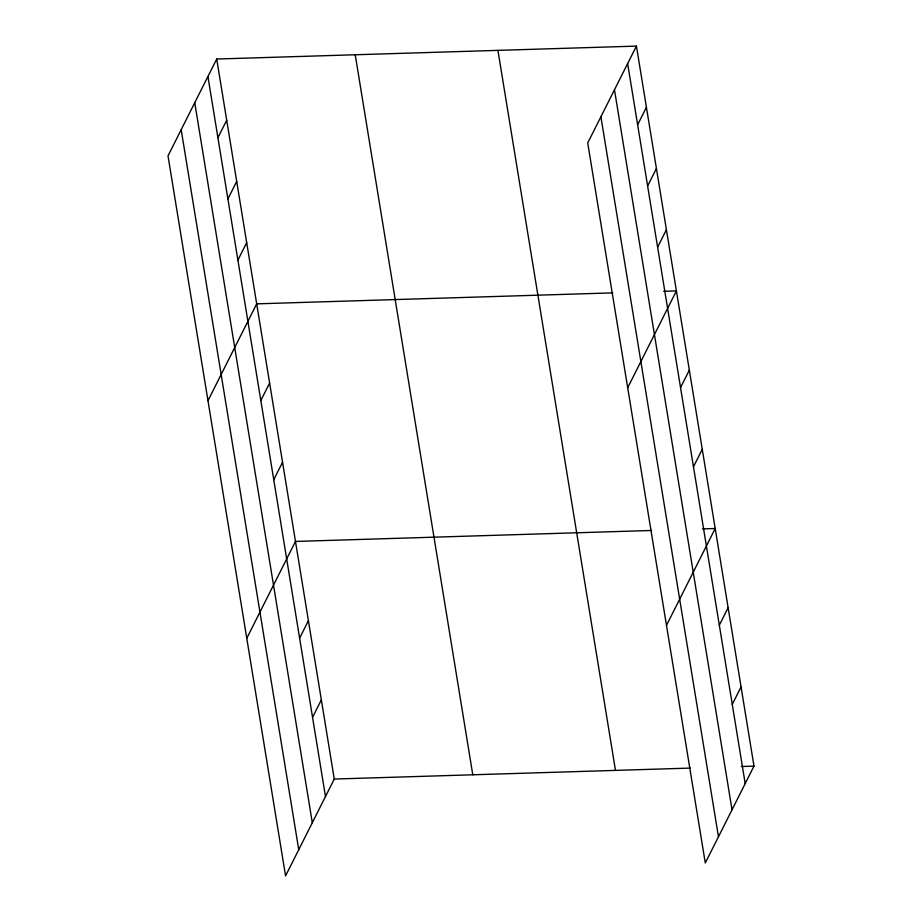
<?xml version="1.0" encoding="UTF-8"?>
<svg xmlns="http://www.w3.org/2000/svg" width="922" height="922" viewBox="0 0 922 922"><rect width="100%" height="100%" fill="white"/><g stroke="black" fill="none" stroke-linecap="round" stroke-linejoin="round"><path stroke-width="1.38" d="M216.716 59.031L168.011 155.876L285.566 875.9L334.271 779.055L216.716 59.031L636.434 46.1L753.989 766.124L705.284 862.969L587.729 142.945L636.434 46.1M217.915 137.724L226.708 120.229M227.907 198.922L236.7 181.438M237.899 260.131L246.693 242.636M207.98 400.678L256.685 303.845L612.807 292.873M260.822 400.528L269.616 383.045M273.753 479.74L282.547 462.245M246.773 638.289L295.478 541.445L651.589 530.473M299.615 638.139L308.409 620.656M312.546 717.339L321.34 699.856M637.632 124.793L646.426 107.298M647.624 185.99L656.418 168.507M657.617 247.2L666.41 229.705M627.698 387.747L676.402 290.914L663.679 291.306M680.54 387.597L689.333 370.114M693.471 466.809L702.264 449.314M666.491 625.358L715.195 528.513L702.472 528.905M719.333 625.208L728.126 607.725M732.264 704.408L741.058 686.925M334.271 779.055L690.382 768.084M741.265 766.516L753.989 766.124M627.64 63.583L745.195 783.619M614.467 89.78L732.022 809.804M600.902 116.76L718.457 836.784M497.926 50.364L615.481 770.4M355.224 54.767L472.779 774.791M207.923 76.514L325.478 796.55M194.749 102.711L312.304 822.735M181.185 129.691L298.74 849.715"/></g></svg>
